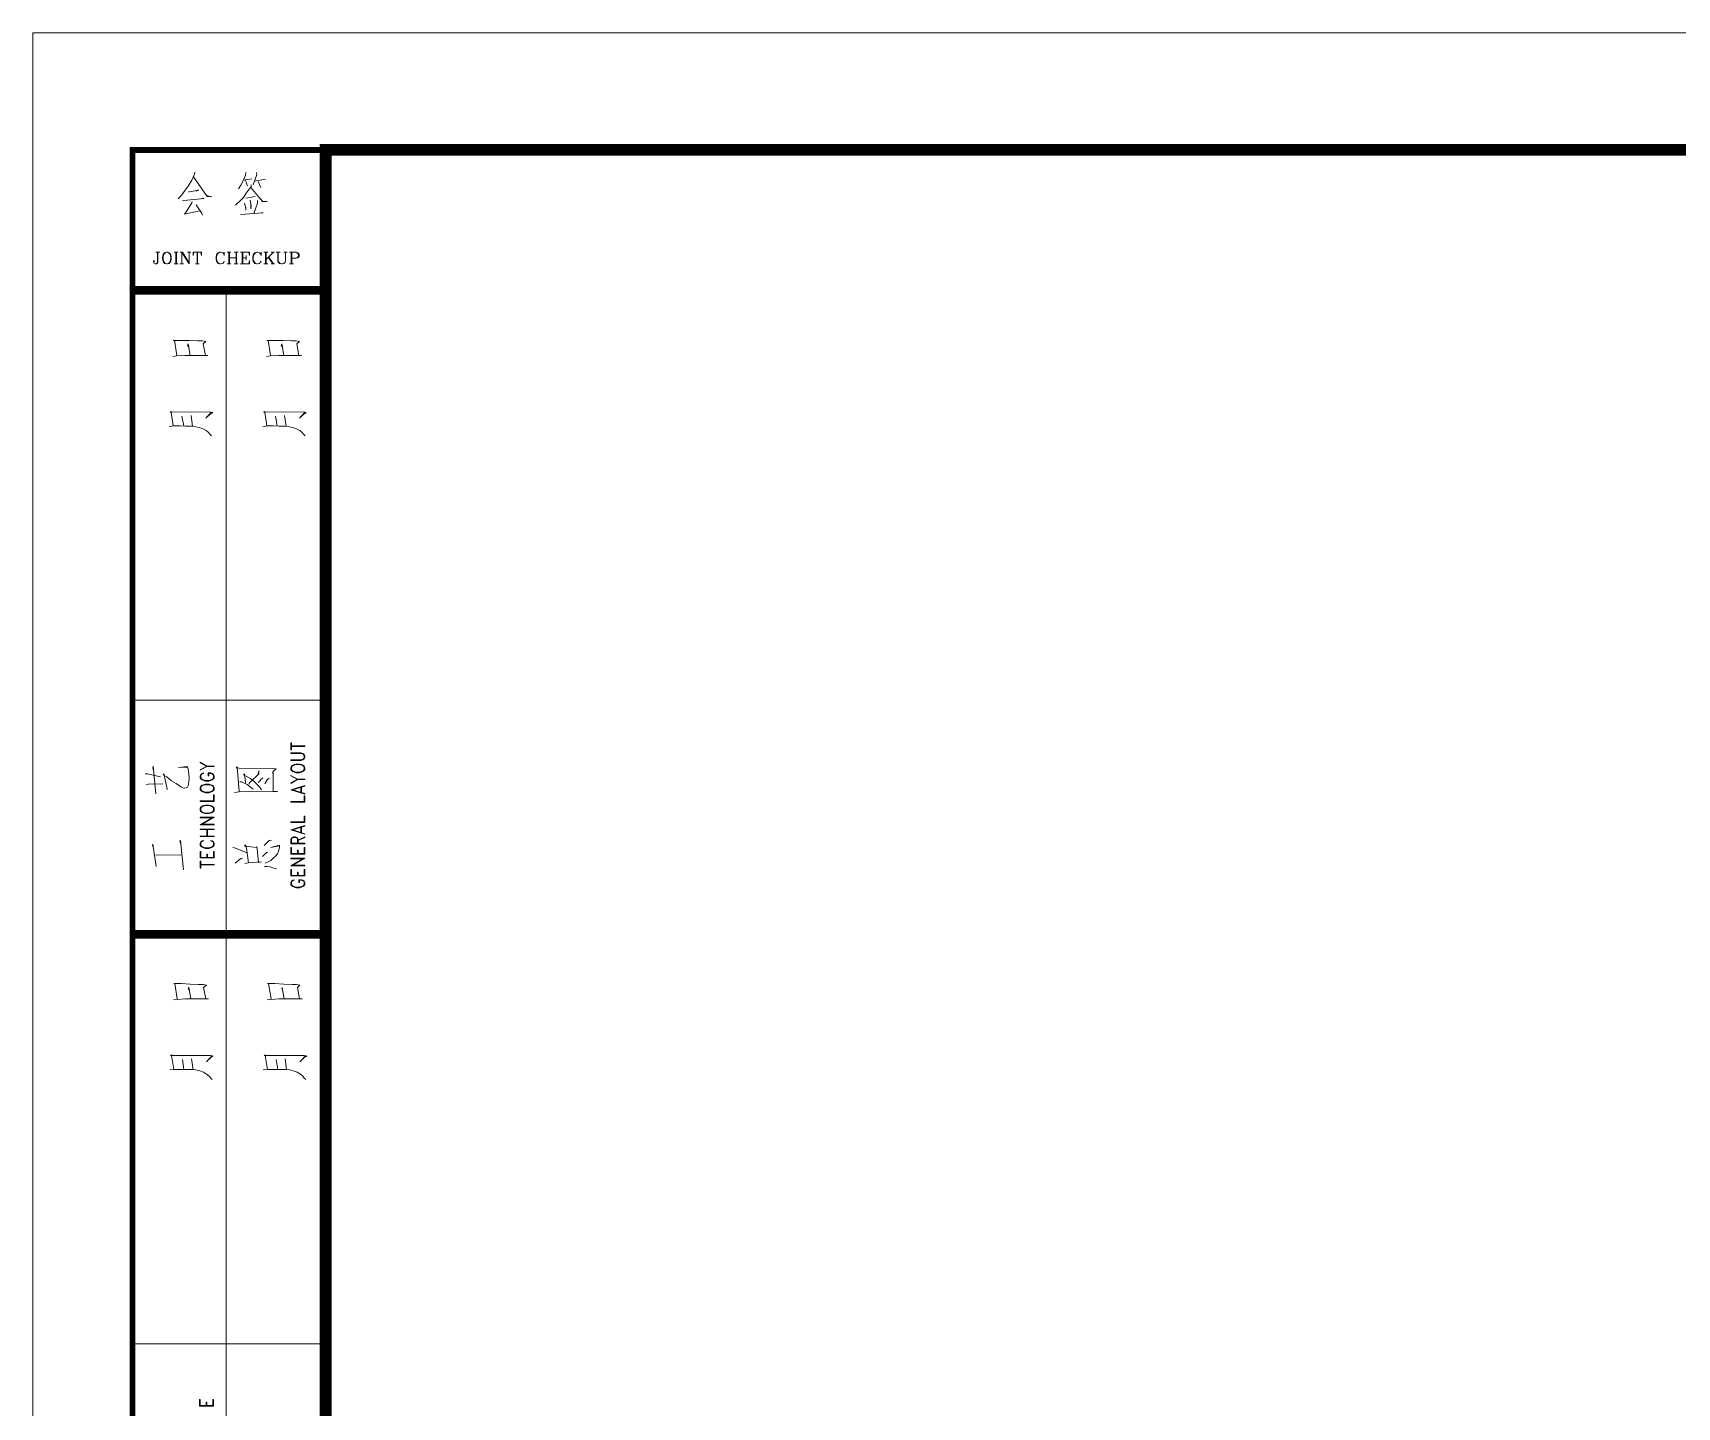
# Model space of a CAD drawing. Extents: x 1332633 to 1595679, y 264824 to 640777.
# Drawn here: x 1338833 to 1345853, y 463619 to 469489 of the extents above; entities that cross this region are included whole.
import ezdxf
from ezdxf.enums import TextEntityAlignment as Align

# ---------------------------------------------------------------- set-up
doc = ezdxf.new("R2010")
doc.units = 0
doc.header["$LTSCALE"] = 1000
doc.header["$MEASUREMENT"] = 0
doc.layers.get('0').update_dxf_attribs({"linetype": 'CONTINUOUS'})
doc.layers.add('_公共_图框', color=4, linetype='CONTINUOUS', lineweight=5)
doc.styles.add('图框文字', font='SIMKAI.TTF')

# ---------------------------------------------------------------- blocks, each defined once
blk = doc.blocks.new('vvxv')
at = {"layer": '_公共_图框'}
for p, q in [((-62321.9, 29071.5), (-62337, 29044.8)), ((-62310.7, 29096.8), (-62321.9, 29071.5)), ((-62314.4, 29085.6), (-62256.6, 29000.6)), ((-62309.3, 29104.5), (-62310.7, 29096.8)), ((-62102.9, 29068.3), (-62111.7, 29049.4)), ((-62092.8, 29092), (-62102.9, 29068.3)), ((-62101.6, 29071.5), (-62065.1, 29076.3)), ((-62091.5, 29102.9), (-62092.8, 29092)), ((-62092.8, 29069.9), (-62084, 29046.4)), ((-62043.8, 29095.2), (-62059, 29050.9)), ((-62052.6, 29066.7), (-62007.3, 29074.7)), ((-62045.1, 29102.9), (-62043.8, 29095.2)), ((-62038.7, 29065.3), (-62027.3, 29040)), ((-62364.7, 29008.6), (-62379.9, 28991.3)), ((-62349.6, 29027.5), (-62364.7, 29008.6)), ((-62356, 28983.3), (-62269.1, 28992.9)), ((-62337, 29044.8), (-62349.6, 29027.5)), ((-62335.7, 29021.1), (-62334.6, 29021.1)), ((-62334.6, 29021.1), (-62332, 29021.1)), ((-62332, 29021.1), (-62291.8, 29027.5)), ((-62296.8, 29027.5), (-62303.2, 29024.3)), ((-62291.8, 29027.5), (-62296.8, 29027.5)), ((-62274.2, 28994.5), (-62279.2, 28992.9)), ((-62269.1, 28992.9), (-62274.2, 28994.5)), ((-62256.6, 29003.8), (-62264.1, 29011.8)), ((-62236.4, 28999), (-62256.6, 29003.8)), ((-62256.6, 29000.6), (-62255.3, 29000.6)), ((-62255.3, 29000.6), (-62236.4, 28999)), ((-62111.7, 29049.4), (-62121.8, 29033.6)), ((-62100.5, 28997.4), (-62118.1, 28980.1)), ((-62090.4, 29011.8), (-62100.5, 28997.4)), ((-62051.3, 29000.6), (-62091.5, 28994.5)), ((-62089.1, 29014.7), (-62090.4, 29011.8)), ((-62068.8, 29043.2), (-62089.1, 29014.7)), ((-62070.2, 29040), (-62019.8, 28980.1)), ((-62067.8, 29050.9), (-62068.8, 29043.2)), ((-62019.8, 28981.7), (-62029.9, 28992.9)), ((-62361, 28984.9), (-62356, 28983.3)), ((-62354.6, 28925), (-62285.4, 28939.4)), ((-62350.9, 28926.6), (-62354.6, 28925)), ((-62339.7, 28943.9), (-62350.9, 28926.6)), ((-62320.8, 28974), (-62339.7, 28943.9)), ((-62319.5, 28980.1), (-62320.8, 28974)), ((-62285.4, 28939.4), (-62303.2, 28966)), ((-62285.4, 28939.4), (-62280.3, 28931.4)), ((-62280.3, 28931.4), (-62276.6, 28922)), ((-62126.9, 28972.4), (-62135.7, 28964.4)), ((-62118.1, 28980.1), (-62126.9, 28972.4)), ((-62113, 28923.6), (-62017.4, 28931.4)), ((-62096.5, 28972.4), (-62090.4, 28951.9)), ((-62090.4, 28942.5), (-62091.5, 28955.1)), ((-62090.4, 28951.9), (-62090.4, 28942.5)), ((-62072.8, 28984.9), (-62067.8, 28961.2)), ((-62070.2, 28948.7), (-62070.2, 28966)), ((-62067.8, 28961.2), (-62070.2, 28948.7)), ((-62041.1, 28972.4), (-62056.3, 28928.2)), ((-62041.1, 28983.3), (-62041.1, 28972.4)), ((-62023.6, 28931.4), (-62037.4, 28929.8)), ((-62017.4, 28931.4), (-62023.6, 28931.4)), ((-61999.6, 28980.1), (-62019.8, 28981.7)), ((-62019.8, 28980.1), (-61999.6, 28980.1)), ((-62484.8, 28725.1), (-62482.5, 28727.4)), ((-62484.8, 28720.1), (-62484.8, 28725.1)), ((-62482.5, 28715.5), (-62484.8, 28720.1)), ((-62482.5, 28727.4), (-62480.2, 28725.1)), ((-62480.2, 28725.1), (-62482.5, 28722.8)), ((-62477.9, 28713.2), (-62482.5, 28715.5)), ((-62472.8, 28713.2), (-62477.9, 28713.2)), ((-62475.1, 28763.3), (-62458.6, 28763.3)), ((-62470.5, 28715.5), (-62472.8, 28713.2)), ((-62468.2, 28715.5), (-62472.8, 28713.2)), ((-62468.2, 28722.8), (-62470.5, 28715.5)), ((-62468.2, 28763.3), (-62468.2, 28722.8)), ((-62465.9, 28722.8), (-62468.2, 28715.5)), ((-62465.9, 28763.3), (-62465.9, 28722.8)), ((-62444.3, 28751.3), (-62446.6, 28741.7)), ((-62446.6, 28741.7), (-62446.6, 28734.3)), ((-62446.6, 28734.3), (-62444.3, 28725.1)), ((-62442.1, 28755.9), (-62444.3, 28751.3)), ((-62442.1, 28751.3), (-62444.3, 28741.7)), ((-62444.3, 28741.7), (-62444.3, 28734.3)), ((-62444.3, 28734.3), (-62442.1, 28725.1)), ((-62444.3, 28725.1), (-62442.1, 28720.1)), ((-62437.5, 28760.5), (-62442.1, 28755.9)), ((-62439.8, 28755.9), (-62442.1, 28751.3)), ((-62442.1, 28725.1), (-62439.8, 28720.1)), ((-62442.1, 28720.1), (-62437.5, 28715.5)), ((-62434.7, 28760.5), (-62439.8, 28755.9)), ((-62439.8, 28720.1), (-62434.7, 28715.5)), ((-62430.1, 28763.3), (-62437.5, 28760.5)), ((-62437.5, 28715.5), (-62430.1, 28713.2)), ((-62430.1, 28763.3), (-62434.7, 28760.5)), ((-62434.7, 28715.5), (-62430.1, 28713.2)), ((-62425.5, 28763.3), (-62430.1, 28763.3)), ((-62430.1, 28713.2), (-62425.5, 28713.2)), ((-62420.5, 28760.5), (-62425.5, 28763.3)), ((-62418.2, 28760.5), (-62425.5, 28763.3)), ((-62425.5, 28713.2), (-62420.5, 28715.5)), ((-62425.5, 28713.2), (-62418.2, 28715.5)), ((-62415.9, 28755.9), (-62420.5, 28760.5)), ((-62420.5, 28715.5), (-62415.9, 28720.1)), ((-62413.6, 28755.9), (-62418.2, 28760.5)), ((-62418.2, 28715.5), (-62413.6, 28720.1)), ((-62413.6, 28751.3), (-62415.9, 28755.9)), ((-62415.9, 28720.1), (-62413.6, 28725.1)), ((-62411.3, 28751.3), (-62413.6, 28755.9)), ((-62411.3, 28741.7), (-62413.6, 28751.3)), ((-62413.6, 28725.1), (-62411.3, 28734.3)), ((-62413.6, 28720.1), (-62411.3, 28725.1)), ((-62409, 28741.7), (-62411.3, 28751.3)), ((-62411.3, 28734.3), (-62411.3, 28741.7)), ((-62411.3, 28725.1), (-62409, 28734.3)), ((-62409, 28734.3), (-62409, 28741.7)), ((-62397, 28763.3), (-62380, 28763.3)), ((-62397, 28713.2), (-62380, 28713.2)), ((-62389.7, 28763.3), (-62389.7, 28713.2)), ((-62387.4, 28763.3), (-62387.4, 28713.2)), ((-62370.8, 28763.3), (-62361.2, 28763.3)), ((-62370.8, 28713.2), (-62356.6, 28713.2)), ((-62363.5, 28763.3), (-62363.5, 28713.2)), ((-62361.2, 28763.3), (-62332.7, 28717.8)), ((-62361.2, 28758.2), (-62332.7, 28713.2)), ((-62339.6, 28763.3), (-62325.3, 28763.3)), ((-62332.7, 28713.2), (-62332.7, 28763.3)), ((-62316.1, 28763.3), (-62280.3, 28763.3)), ((-62316.1, 28749), (-62316.1, 28763.3)), ((-62313.4, 28763.3), (-62316.1, 28749)), ((-62306.5, 28713.2), (-62289.9, 28713.2)), ((-62299.1, 28763.3), (-62299.1, 28713.2)), ((-62296.8, 28763.3), (-62296.8, 28713.2)), ((-62280.3, 28749), (-62282.6, 28763.3)), ((-62280.3, 28763.3), (-62280.3, 28749)), ((-62215.9, 28751.3), (-62218.2, 28744)), ((-62218.2, 28744), (-62218.2, 28732)), ((-62218.2, 28732), (-62215.9, 28725.1)), ((-62213.6, 28755.9), (-62215.9, 28751.3)), ((-62213.6, 28751.3), (-62215.9, 28744)), ((-62215.9, 28744), (-62215.9, 28732)), ((-62215.9, 28732), (-62213.6, 28725.1)), ((-62215.9, 28725.1), (-62213.6, 28720.1)), ((-62209, 28760.5), (-62213.6, 28755.9)), ((-62211.3, 28755.9), (-62213.6, 28751.3)), ((-62213.6, 28725.1), (-62211.3, 28720.1)), ((-62213.6, 28720.1), (-62209, 28715.5)), ((-62206.3, 28760.5), (-62211.3, 28755.9)), ((-62211.3, 28720.1), (-62206.3, 28715.5)), ((-62201.7, 28763.3), (-62209, 28760.5)), ((-62209, 28715.5), (-62201.7, 28713.2)), ((-62201.7, 28763.3), (-62206.3, 28760.5)), ((-62206.3, 28715.5), (-62201.7, 28713.2)), ((-62197.1, 28763.3), (-62201.7, 28763.3)), ((-62201.7, 28713.2), (-62197.1, 28713.2)), ((-62189.7, 28760.5), (-62197.1, 28763.3)), ((-62197.1, 28713.2), (-62189.7, 28715.5)), ((-62185.2, 28755.9), (-62189.7, 28760.5)), ((-62189.7, 28715.5), (-62185.2, 28720.1)), ((-62182.9, 28763.3), (-62185.2, 28755.9)), ((-62185.2, 28755.9), (-62182.9, 28749)), ((-62185.2, 28720.1), (-62182.9, 28725.1)), ((-62182.9, 28749), (-62182.9, 28763.3)), ((-62170.9, 28763.3), (-62154.4, 28763.3)), ((-62170.9, 28713.2), (-62154.4, 28713.2)), ((-62163.6, 28763.3), (-62163.6, 28713.2)), ((-62161.3, 28763.3), (-62161.3, 28713.2)), ((-62161.3, 28739.4), (-62132.8, 28739.4)), ((-62140.1, 28763.3), (-62123.1, 28763.3)), ((-62140.1, 28713.2), (-62123.1, 28713.2)), ((-62132.8, 28763.3), (-62132.8, 28713.2)), ((-62130.5, 28763.3), (-62130.5, 28713.2)), ((-62113.9, 28763.3), (-62075.8, 28763.3)), ((-62113.9, 28713.2), (-62075.8, 28713.2)), ((-62106.6, 28763.3), (-62106.6, 28713.2)), ((-62104.3, 28763.3), (-62104.3, 28713.2)), ((-62104.3, 28739.4), (-62090, 28739.4)), ((-62090, 28749), (-62090, 28729.7)), ((-62075.8, 28749), (-62078.1, 28763.3)), ((-62075.8, 28727.4), (-62078.1, 28713.2)), ((-62075.8, 28763.3), (-62075.8, 28749)), ((-62075.8, 28713.2), (-62075.8, 28727.4)), ((-62059.2, 28751.3), (-62061.5, 28744)), ((-62061.5, 28744), (-62061.5, 28732)), ((-62061.5, 28732), (-62059.2, 28725.1)), ((-62056.5, 28755.9), (-62059.2, 28751.3)), ((-62056.5, 28751.3), (-62059.2, 28744)), ((-62059.2, 28744), (-62059.2, 28732)), ((-62059.2, 28732), (-62056.5, 28725.1)), ((-62059.2, 28725.1), (-62056.5, 28720.1)), ((-62051.9, 28760.5), (-62056.5, 28755.9)), ((-62054.2, 28755.9), (-62056.5, 28751.3)), ((-62056.5, 28725.1), (-62054.2, 28720.1)), ((-62056.5, 28720.1), (-62051.9, 28715.5)), ((-62049.6, 28760.5), (-62054.2, 28755.9)), ((-62054.2, 28720.1), (-62049.6, 28715.5)), ((-62044.5, 28763.3), (-62051.9, 28760.5)), ((-62051.9, 28715.5), (-62044.5, 28713.2)), ((-62044.5, 28763.3), (-62049.6, 28760.5)), ((-62049.6, 28715.5), (-62044.5, 28713.2)), ((-62039.9, 28763.3), (-62044.5, 28763.3)), ((-62044.5, 28713.2), (-62039.9, 28713.2)), ((-62033, 28760.5), (-62039.9, 28763.3)), ((-62039.9, 28713.2), (-62033, 28715.5)), ((-62028, 28755.9), (-62033, 28760.5)), ((-62033, 28715.5), (-62028, 28720.1)), ((-62025.7, 28763.3), (-62028, 28755.9)), ((-62028, 28755.9), (-62025.7, 28749)), ((-62028, 28720.1), (-62025.7, 28725.1)), ((-62025.7, 28749), (-62025.7, 28763.3)), ((-62013.7, 28763.3), (-61997.2, 28763.3)), ((-62013.7, 28713.2), (-61997.2, 28713.2)), ((-62006.8, 28763.3), (-62006.8, 28713.2)), ((-61973.3, 28763.3), (-62004.1, 28732)), ((-62004.1, 28763.3), (-62004.1, 28713.2)), ((-61994.9, 28741.7), (-61975.6, 28713.2)), ((-61992.6, 28741.7), (-61973.3, 28713.2)), ((-61982.9, 28763.3), (-61968.7, 28763.3)), ((-61982.9, 28713.2), (-61968.7, 28713.2)), ((-61961.3, 28763.3), (-61944.8, 28763.3)), ((-61954.4, 28763.3), (-61954.4, 28727.4)), ((-61954.4, 28727.4), (-61952.2, 28720.1)), ((-61952.2, 28763.3), (-61952.2, 28727.4)), ((-61952.2, 28727.4), (-61949.4, 28720.1)), ((-61952.2, 28720.1), (-61947.1, 28715.5)), ((-61949.4, 28720.1), (-61944.8, 28715.5)), ((-61947.1, 28715.5), (-61940.2, 28713.2)), ((-61944.8, 28715.5), (-61940.2, 28713.2)), ((-61940.2, 28713.2), (-61935.1, 28713.2)), ((-61935.1, 28713.2), (-61928.3, 28715.5)), ((-61928.3, 28763.3), (-61914, 28763.3)), ((-61928.3, 28715.5), (-61923.2, 28720.1)), ((-61923.2, 28720.1), (-61920.9, 28727.4)), ((-61920.9, 28727.4), (-61920.9, 28763.3)), ((-61904.4, 28763.3), (-61875.9, 28763.3)), ((-61904.4, 28713.2), (-61887.8, 28713.2)), ((-61897.5, 28763.3), (-61897.5, 28713.2)), ((-61894.7, 28763.3), (-61894.7, 28713.2)), ((-61875.9, 28737.1), (-61894.7, 28737.1)), ((-61875.9, 28763.3), (-61871.3, 28760.5)), ((-61875.9, 28763.3), (-61868.5, 28760.5)), ((-61871.3, 28739.4), (-61875.9, 28737.1)), ((-61868.5, 28739.4), (-61875.9, 28737.1)), ((-61871.3, 28760.5), (-61868.5, 28758.2)), ((-61868.5, 28741.7), (-61871.3, 28739.4)), ((-61868.5, 28760.5), (-61866.2, 28758.2)), ((-61868.5, 28758.2), (-61866.2, 28753.6)), ((-61866.2, 28746.3), (-61868.5, 28741.7)), ((-61866.2, 28741.7), (-61868.5, 28739.4)), ((-61866.2, 28758.2), (-61863.9, 28753.6)), ((-61866.2, 28753.6), (-61866.2, 28746.3)), ((-61863.9, 28746.3), (-61866.2, 28741.7)), ((-61863.9, 28753.6), (-61863.9, 28746.3)), ((-62175, 28600), (-62175, 17600)), ((-62400.8, 28386.7), (-62395.9, 28387.8)), ((-62368.9, 28386.7), (-62400.8, 28386.7)), ((-62395.9, 28387.8), (-62384.9, 28321.3)), ((-62331.6, 28385.6), (-62368.9, 28386.7)), ((-62337.6, 28371.9), (-62339.3, 28366.4)), ((-62339.3, 28366.4), (-62332.7, 28355.4)), ((-62328.3, 28322.4), (-62337.6, 28371.9)), ((-62295.3, 28384.5), (-62331.6, 28385.6)), ((-62276.1, 28384.5), (-62295.3, 28384.5)), ((-62261.8, 28381.7), (-62276.1, 28384.5)), ((-62273.4, 28371.9), (-62261.8, 28381.7)), ((-62263.5, 28322.4), (-62273.4, 28371.9)), ((-62000.9, 28386.7), (-61995.9, 28387.8)), ((-61969.6, 28386.7), (-62000.9, 28386.7)), ((-61995.9, 28387.8), (-61984.9, 28321.3)), ((-61931.7, 28385.6), (-61969.6, 28386.7)), ((-61937.7, 28371.9), (-61939.4, 28366.4)), ((-61939.4, 28366.4), (-61933.3, 28355.4)), ((-61928.4, 28322.4), (-61937.7, 28371.9)), ((-61895.4, 28384.5), (-61931.7, 28385.6)), ((-61876.7, 28384.5), (-61895.4, 28384.5)), ((-61862.4, 28381.7), (-61876.7, 28384.5)), ((-61873.4, 28371.9), (-61862.4, 28381.7)), ((-61864.1, 28322.4), (-61873.4, 28371.9)), ((-62401.9, 28317.5), (-62386.5, 28320.2)), ((-62386.5, 28320.2), (-62351.9, 28321.3)), ((-62351.9, 28321.3), (-62315.7, 28322.4)), ((-62315.7, 28322.4), (-62310.7, 28322.4)), ((-62310.7, 28322.4), (-62285.4, 28322.4)), ((-62285.4, 28322.4), (-62252.5, 28322.4)), ((-62252.5, 28322.4), (-62263.5, 28322.4)), ((-62002.5, 28317.5), (-61986.6, 28320.2)), ((-61986.6, 28320.2), (-61952, 28321.3)), ((-61952, 28321.3), (-61915.7, 28322.4)), ((-61915.7, 28322.4), (-61911.3, 28322.4)), ((-61911.3, 28322.4), (-61886.1, 28322.4)), ((-61886.1, 28322.4), (-61853.1, 28322.4)), ((-61853.1, 28322.4), (-61864.1, 28322.4)), ((-62414.5, 28079.6), (-62410.2, 28083.4)), ((-62410.2, 28079.6), (-62414.5, 28079.6)), ((-62410.2, 28083.4), (-62408.5, 28079.6)), ((-62400.8, 28021.4), (-62410.2, 28079.6)), ((-62408.5, 28079.6), (-62244.8, 28080.7)), ((-62261.8, 28054.3), (-62237.1, 28079.6)), ((-62244.8, 28080.7), (-62232.2, 28077.9)), ((-62015.2, 28079.6), (-62010.2, 28083.4)), ((-62010.2, 28079.6), (-62015.2, 28079.6)), ((-62010.2, 28083.4), (-62008.6, 28079.6)), ((-62000.9, 28021.4), (-62010.2, 28079.6)), ((-62008.6, 28079.6), (-61844.9, 28080.7)), ((-61862.4, 28054.3), (-61837.2, 28079.6)), ((-61844.9, 28080.7), (-61832.8, 28077.9)), ((-62417.8, 28017.5), (-62400.8, 28021.4)), ((-62400.8, 28021.4), (-62417.8, 28017.5)), ((-62372.2, 28021.4), (-62400.8, 28021.4)), ((-62348.6, 28020.3), (-62372.2, 28021.4)), ((-62356.3, 28021.4), (-62364.6, 28063.1)), ((-62345.3, 28020.3), (-62348.6, 28020.3)), ((-62323.4, 28020.3), (-62345.3, 28020.3)), ((-62325, 28065.9), (-62319, 28019.2)), ((-62306.3, 28017.5), (-62323.4, 28020.3)), ((-62290.4, 28014.2), (-62306.3, 28017.5)), ((-62274.5, 28008.7), (-62290.4, 28014.2)), ((-62260.7, 28001.6), (-62274.5, 28008.7)), ((-62252.5, 28064.2), (-62261.8, 28054.3)), ((-62250.8, 28064.2), (-62252.5, 28064.2)), ((-62243.1, 28071.9), (-62250.8, 28064.2)), ((-62232.2, 28077.9), (-62243.1, 28071.9)), ((-62018.5, 28017.5), (-62000.9, 28021.4)), ((-62000.9, 28021.4), (-62018.5, 28017.5)), ((-61972.3, 28021.4), (-62000.9, 28021.4)), ((-61948.7, 28020.3), (-61972.3, 28021.4)), ((-61956.9, 28021.4), (-61964.6, 28063.1)), ((-61945.9, 28020.3), (-61948.7, 28020.3)), ((-61924, 28020.3), (-61945.9, 28020.3)), ((-61925.6, 28065.9), (-61919, 28019.2)), ((-61906.4, 28017.5), (-61924, 28020.3)), ((-61890.5, 28014.2), (-61906.4, 28017.5)), ((-61875.1, 28008.7), (-61890.5, 28014.2)), ((-61860.8, 28001.6), (-61875.1, 28008.7)), ((-61853.1, 28064.2), (-61862.4, 28054.3)), ((-61851.5, 28064.2), (-61853.1, 28064.2)), ((-61843.8, 28071.9), (-61851.5, 28064.2)), ((-61832.8, 28077.9), (-61843.8, 28071.9)), ((-62249.7, 27992.8), (-62260.7, 28001.6)), ((-62243.1, 27985.1), (-62249.7, 27992.8)), ((-62237.1, 27978.5), (-62243.1, 27985.1)), ((-61849.8, 27992.8), (-61860.8, 28001.6)), ((-61843.8, 27985.1), (-61849.8, 27992.8)), ((-61837.2, 27978.5), (-61843.8, 27985.1)), ((-61750, 26850), (-62575, 26850)), ((-61898.4, 26668), (-61895.9, 26668)), ((-61898.4, 26638.3), (-61898.4, 26668)), ((-61898.4, 26638.3), (-61895.9, 26638.3)), ((-61898.4, 26622.2), (-61898.4, 26624.7)), ((-61855.6, 26624.7), (-61898.4, 26624.7)), ((-61855.6, 26622.2), (-61898.4, 26622.2)), ((-61895.9, 26638.3), (-61895.9, 26668)), ((-61895.9, 26654.4), (-61838.7, 26654.4)), ((-61895.9, 26651.9), (-61838.7, 26651.9)), ((-61847.1, 26622.2), (-61855.6, 26624.7)), ((-61847.1, 26620.1), (-61855.6, 26622.2)), ((-61841.6, 26617.5), (-61847.1, 26622.2)), ((-61844.2, 26617.5), (-61847.1, 26620.1)), ((-61841.6, 26610.8), (-61844.2, 26617.5)), ((-61844.2, 26599.3), (-61841.6, 26606.1)), ((-61838.7, 26610.8), (-61841.6, 26617.5)), ((-61841.6, 26606.1), (-61841.6, 26610.8)), ((-61841.6, 26599.3), (-61838.7, 26606.1)), ((-61838.7, 26654.4), (-61838.7, 26651.9)), ((-61838.7, 26606.1), (-61838.7, 26610.8)), ((-62521.1, 26534.5), (-62510.1, 26534.5)), ((-62510.1, 26534.5), (-62455, 26521.8)), ((-62486.4, 26568.4), (-62488, 26559.9)), ((-62488, 26559.9), (-62484.7, 26551)), ((-62475.3, 26450.2), (-62486.4, 26568.4)), ((-62440.6, 26534.5), (-62444, 26530.7)), ((-62426.6, 26471.4), (-62440.6, 26534.5)), ((-62343.2, 26567.1), (-62377.9, 26562.5)), ((-62377.9, 26562.5), (-62341.5, 26563.3)), ((-62339.8, 26564.6), (-62343.2, 26567.1)), ((-62336.8, 26556.1), (-62339.8, 26564.6)), ((-62335.1, 26544.7), (-62336.8, 26556.1)), ((-62333.9, 26533.2), (-62335.1, 26544.7)), ((-62286, 26584.5), (-62257.2, 26568.4)), ((-62286, 26584.5), (-62286, 26582.4)), ((-62286, 26582.4), (-62257.2, 26566.3)), ((-62286, 26552.7), (-62257.2, 26568.4)), ((-62286, 26550.2), (-62257.2, 26566.3)), ((-62286, 26550.2), (-62286, 26552.7)), ((-62277.1, 26536.6), (-62283, 26532)), ((-62277.1, 26534.5), (-62280.1, 26532)), ((-62271.6, 26538.8), (-62277.1, 26536.6)), ((-62271.6, 26536.6), (-62277.1, 26534.5)), ((-62271.6, 26538.8), (-62271.6, 26536.6)), ((-62257.2, 26568.4), (-62225.8, 26568.4)), ((-62257.2, 26566.3), (-62225.8, 26566.3)), ((-62251.7, 26538.8), (-62251.7, 26527.3)), ((-62240.2, 26538.8), (-62251.7, 26538.8)), ((-62248.7, 26536.6), (-62248.7, 26527.3)), ((-62240.2, 26536.6), (-62248.7, 26536.6)), ((-62234.3, 26536.6), (-62240.2, 26538.8)), ((-62234.3, 26534.5), (-62240.2, 26536.6)), ((-62228.8, 26532), (-62234.3, 26536.6)), ((-62231.3, 26532), (-62234.3, 26534.5)), ((-62225.8, 26566.3), (-62225.8, 26568.4)), ((-62128, 26564.6), (-62132.6, 26561.2)), ((-62132.6, 26561.2), (-62118.7, 26558.7)), ((-62118.7, 26459.1), (-62128, 26564.6)), ((-62118.7, 26558.7), (-61977.2, 26557.4)), ((-62096.6, 26534.5), (-62101.3, 26530.7)), ((-62092, 26499.4), (-62096.6, 26534.5)), ((-62076.3, 26495.5), (-62035.2, 26534.5)), ((-62038.6, 26534.5), (-62041.6, 26528.2)), ((-62035.2, 26548.5), (-62038.6, 26534.5)), ((-62035.2, 26534.5), (-62035.2, 26548.5)), ((-61977.2, 26557.4), (-61961.5, 26556.1)), ((-61973.8, 26548.5), (-61975.5, 26542.1)), ((-61975.5, 26542.1), (-61973.8, 26529.4)), ((-61961.5, 26556.1), (-61973.8, 26547.2)), ((-61973.8, 26459.1), (-61973.8, 26548.5)), ((-61898.4, 26595.1), (-61855.6, 26595.1)), ((-61898.4, 26592.6), (-61898.4, 26595.1)), ((-61898.4, 26592.6), (-61855.6, 26592.6)), ((-61895.9, 26567.6), (-61898.4, 26562.9)), ((-61898.4, 26562.9), (-61898.4, 26553.6)), ((-61898.4, 26553.6), (-61898.4, 26553.6)), ((-61898.4, 26553.6), (-61895.9, 26549.3)), ((-61889.9, 26572.2), (-61895.9, 26567.6)), ((-61892.9, 26567.6), (-61895.9, 26560.8)), ((-61895.9, 26560.8), (-61895.9, 26556.1)), ((-61895.9, 26556.1), (-61895.9, 26556.1)), ((-61895.9, 26556.1), (-61892.9, 26549.3)), ((-61895.9, 26549.3), (-61889.9, 26544.7)), ((-61884.4, 26572.2), (-61892.9, 26567.6)), ((-61892.9, 26549.3), (-61884.4, 26544.7)), ((-61884.4, 26574.3), (-61889.9, 26572.2)), ((-61889.9, 26544.7), (-61884.4, 26542.1)), ((-61875.9, 26576.5), (-61884.4, 26574.3)), ((-61875.9, 26574.3), (-61884.4, 26572.2)), ((-61884.4, 26544.7), (-61875.9, 26542.1)), ((-61884.4, 26542.1), (-61875.9, 26540)), ((-61861.5, 26576.5), (-61875.9, 26576.5)), ((-61861.5, 26574.3), (-61875.9, 26574.3)), ((-61875.9, 26542.1), (-61861.5, 26542.1)), ((-61875.9, 26540), (-61861.5, 26540)), ((-61853.1, 26574.3), (-61861.5, 26576.5)), ((-61853.1, 26572.2), (-61861.5, 26574.3)), ((-61861.5, 26542.1), (-61853.1, 26544.7)), ((-61861.5, 26540), (-61853.1, 26542.1)), ((-61855.6, 26595.1), (-61847.1, 26597.2)), ((-61855.6, 26592.6), (-61847.1, 26595.1)), ((-61847.1, 26572.2), (-61853.1, 26574.3)), ((-61844.2, 26567.6), (-61853.1, 26572.2)), ((-61853.1, 26544.7), (-61844.2, 26549.3)), ((-61853.1, 26542.1), (-61847.1, 26544.7)), ((-61847.1, 26597.2), (-61844.2, 26599.3)), ((-61847.1, 26595.1), (-61841.6, 26599.3)), ((-61841.6, 26567.6), (-61847.1, 26572.2)), ((-61847.1, 26544.7), (-61841.6, 26549.3)), ((-61841.6, 26560.8), (-61844.2, 26567.6)), ((-61844.2, 26549.3), (-61841.6, 26556.1)), ((-61838.7, 26562.9), (-61841.6, 26567.6)), ((-61841.6, 26556.1), (-61841.6, 26560.8)), ((-61841.6, 26549.3), (-61838.7, 26553.6)), ((-61838.7, 26553.6), (-61838.7, 26562.9)), ((-62516.4, 26487.9), (-62506.7, 26490.5)), ((-62506.7, 26490.5), (-62445.3, 26493)), ((-62444, 26530.7), (-62428.3, 26521.8)), ((-62428.3, 26521.8), (-62407.6, 26505.7)), ((-62428.3, 26466.7), (-62426.6, 26469.3)), ((-62426.6, 26469.3), (-62426.6, 26471.4)), ((-62407.6, 26505.7), (-62388.9, 26494.3)), ((-62388.9, 26494.3), (-62368.2, 26480.3)), ((-62368.2, 26480.3), (-62360.5, 26475.2)), ((-62360.5, 26475.2), (-62352.5, 26473.9)), ((-62352.5, 26473.9), (-62346.1, 26475.2)), ((-62346.1, 26475.2), (-62339.8, 26477.8)), ((-62339.8, 26477.8), (-62336.8, 26484.1)), ((-62336.8, 26484.1), (-62335.1, 26491.7)), ((-62335.1, 26491.7), (-62333.9, 26501.9)), ((-62332.2, 26516.7), (-62333.9, 26533.2)), ((-62333.9, 26501.9), (-62332.2, 26516.7)), ((-62283, 26532), (-62286, 26527.3)), ((-62286, 26527.3), (-62286, 26518.4)), ((-62286, 26518.4), (-62283, 26513.8)), ((-62283, 26482), (-62286, 26477.3)), ((-62286, 26477.3), (-62286, 26468)), ((-62286, 26468), (-62286, 26468)), ((-62286, 26468), (-62283, 26463.4)), ((-62280.1, 26532), (-62283, 26527.3)), ((-62283, 26527.3), (-62283, 26518.4)), ((-62283, 26518.4), (-62280.1, 26513.8)), ((-62283, 26513.8), (-62277.1, 26509.1)), ((-62277.1, 26486.2), (-62283, 26482)), ((-62280.1, 26482), (-62283, 26474.8)), ((-62283, 26474.8), (-62283, 26470.6)), ((-62283, 26470.6), (-62283, 26470.6)), ((-62283, 26470.6), (-62280.1, 26463.4)), ((-62280.1, 26513.8), (-62277.1, 26511.6)), ((-62271.6, 26486.2), (-62280.1, 26482)), ((-62277.1, 26511.6), (-62271.6, 26509.1)), ((-62277.1, 26509.1), (-62271.6, 26507)), ((-62271.6, 26488.8), (-62277.1, 26486.2)), ((-62271.6, 26509.1), (-62263.1, 26507)), ((-62271.6, 26507), (-62263.1, 26504.4)), ((-62263.1, 26490.9), (-62271.6, 26488.8)), ((-62263.1, 26488.8), (-62271.6, 26486.2)), ((-62263.1, 26507), (-62248.7, 26507)), ((-62263.1, 26504.4), (-62248.7, 26504.4)), ((-62248.7, 26490.9), (-62263.1, 26490.9)), ((-62248.7, 26488.8), (-62263.1, 26488.8)), ((-62248.7, 26527.3), (-62251.7, 26527.3)), ((-62248.7, 26507), (-62240.2, 26509.1)), ((-62248.7, 26504.4), (-62240.2, 26507)), ((-62240.2, 26488.8), (-62248.7, 26490.9)), ((-62240.2, 26486.2), (-62248.7, 26488.8)), ((-62240.2, 26509.1), (-62234.3, 26511.6)), ((-62240.2, 26507), (-62234.3, 26509.1)), ((-62234.3, 26486.2), (-62240.2, 26488.8)), ((-62231.3, 26482), (-62240.2, 26486.2)), ((-62234.3, 26511.6), (-62231.3, 26513.8)), ((-62234.3, 26509.1), (-62228.8, 26513.8)), ((-62228.8, 26482), (-62234.3, 26486.2)), ((-62228.8, 26527.3), (-62231.3, 26532)), ((-62231.3, 26513.8), (-62228.8, 26518.4)), ((-62228.8, 26474.8), (-62231.3, 26482)), ((-62231.3, 26463.4), (-62228.8, 26470.6)), ((-62225.8, 26527.3), (-62228.8, 26532)), ((-62228.8, 26518.4), (-62228.8, 26527.3)), ((-62228.8, 26513.8), (-62225.8, 26518.4)), ((-62225.8, 26477.3), (-62228.8, 26482)), ((-62228.8, 26470.6), (-62228.8, 26474.8)), ((-62228.8, 26463.4), (-62225.8, 26468)), ((-62225.8, 26518.4), (-62225.8, 26527.3)), ((-62225.8, 26468), (-62225.8, 26477.3)), ((-62117, 26500.6), (-62109.3, 26500.6)), ((-62109.3, 26500.6), (-62085.6, 26489.2)), ((-62101.3, 26530.7), (-62071.6, 26514.6)), ((-62093.7, 26494.3), (-62092, 26499.4)), ((-62085.6, 26489.2), (-62066.6, 26475.2)), ((-62076.3, 26491.7), (-62076.3, 26495.5)), ((-62071.6, 26514.6), (-62055.5, 26501.9)), ((-62066.6, 26475.2), (-62058.9, 26469.3)), ((-62055.5, 26501.9), (-62043.3, 26490.5)), ((-62043.3, 26490.5), (-62032.3, 26479)), ((-62036.9, 26498.1), (-62025.9, 26512.1)), ((-62032.3, 26479), (-62024.2, 26466.7)), ((-62025.9, 26512.1), (-62017.8, 26518)), ((-62010.2, 26493), (-61999.2, 26509.5)), ((-61999.2, 26509.5), (-61991.2, 26516.7)), ((-61898.4, 26528.6), (-61870, 26512.5)), ((-61898.4, 26528.6), (-61898.4, 26526.5)), ((-61898.4, 26526.5), (-61870, 26510.4)), ((-61898.4, 26496.8), (-61870, 26512.5)), ((-61898.4, 26494.3), (-61870, 26510.4)), ((-61898.4, 26494.3), (-61898.4, 26496.8)), ((-61838.7, 26485.4), (-61898.4, 26466.7)), ((-61898.4, 26466.7), (-61838.7, 26448.5)), ((-61889.9, 26466.7), (-61838.7, 26482.8)), ((-61889.9, 26466.7), (-61838.7, 26451.1)), ((-61870, 26512.5), (-61838.7, 26512.5)), ((-61870, 26510.4), (-61838.7, 26510.4)), ((-61855.6, 26455.3), (-61855.6, 26478.2)), ((-61853.1, 26453.2), (-61853.1, 26480.7)), ((-61838.7, 26510.4), (-61838.7, 26512.5)), ((-61838.7, 26482.8), (-61838.7, 26485.4)), ((-62286, 26420.1), (-62228.8, 26420.1)), ((-62286, 26417.6), (-62286, 26420.1)), ((-62225.8, 26417.6), (-62286, 26417.6)), ((-62283, 26463.4), (-62277.1, 26459.1)), ((-62277.1, 26397.3), (-62283, 26392.6)), ((-62280.1, 26463.4), (-62271.6, 26459.1)), ((-62271.6, 26397.3), (-62280.1, 26392.6)), ((-62277.1, 26459.1), (-62271.6, 26456.6)), ((-62271.6, 26399.4), (-62277.1, 26397.3)), ((-62271.6, 26459.1), (-62263.1, 26456.6)), ((-62271.6, 26456.6), (-62263.1, 26454.5)), ((-62263.1, 26401.9), (-62271.6, 26399.4)), ((-62263.1, 26399.4), (-62271.6, 26397.3)), ((-62263.1, 26456.6), (-62248.7, 26456.6)), ((-62263.1, 26454.5), (-62248.7, 26454.5)), ((-62248.7, 26401.9), (-62263.1, 26401.9)), ((-62248.7, 26399.4), (-62263.1, 26399.4)), ((-62248.7, 26456.6), (-62240.2, 26459.1)), ((-62248.7, 26454.5), (-62240.2, 26456.6)), ((-62240.2, 26399.4), (-62248.7, 26401.9)), ((-62240.2, 26397.3), (-62248.7, 26399.4)), ((-62240.2, 26459.1), (-62231.3, 26463.4)), ((-62240.2, 26456.6), (-62234.3, 26459.1)), ((-62234.3, 26397.3), (-62240.2, 26399.4)), ((-62231.3, 26392.6), (-62240.2, 26397.3)), ((-62234.3, 26459.1), (-62228.8, 26463.4)), ((-62228.8, 26392.6), (-62234.3, 26397.3)), ((-62228.8, 26445.1), (-62225.8, 26445.1)), ((-62228.8, 26420.1), (-62228.8, 26445.1)), ((-62225.8, 26445.1), (-62225.8, 26417.6)), ((-62225.8, 26417.6), (-62225.8, 26417.6)), ((-62139, 26455.3), (-62118.7, 26457.8)), ((-62118.7, 26457.8), (-61956.4, 26460.4)), ((-61956.4, 26460.4), (-61973.8, 26459.1)), ((-61898.4, 26416.8), (-61841.6, 26416.8)), ((-61898.4, 26414.2), (-61898.4, 26416.8)), ((-61838.7, 26414.2), (-61898.4, 26414.2)), ((-61841.6, 26441.8), (-61838.7, 26441.8)), ((-61841.6, 26416.8), (-61841.6, 26441.8)), ((-61838.7, 26451.1), (-61838.7, 26448.5)), ((-61838.7, 26441.8), (-61838.7, 26414.2)), ((-61838.7, 26414.2), (-61838.7, 26414.2)), ((-62283, 26392.6), (-62286, 26388)), ((-62286, 26388), (-62286, 26379.1)), ((-62286, 26379.1), (-62286, 26379.1)), ((-62286, 26379.1), (-62283, 26374.4)), ((-62286, 26349.4), (-62225.8, 26349.4)), ((-62286, 26346.9), (-62286, 26349.4)), ((-62234.3, 26346.9), (-62286, 26346.9)), ((-62286, 26317.2), (-62234.3, 26346.9)), ((-62280.1, 26392.6), (-62283, 26385.8)), ((-62283, 26385.8), (-62283, 26381.2)), ((-62283, 26381.2), (-62283, 26381.2)), ((-62283, 26381.2), (-62280.1, 26374.4)), ((-62283, 26374.4), (-62277.1, 26369.7)), ((-62280.1, 26374.4), (-62271.6, 26369.7)), ((-62277.1, 26369.7), (-62271.6, 26367.6)), ((-62277.1, 26319.8), (-62225.8, 26349.4)), ((-62271.6, 26369.7), (-62263.1, 26367.6)), ((-62271.6, 26367.6), (-62263.1, 26365.1)), ((-62263.1, 26367.6), (-62248.7, 26367.6)), ((-62263.1, 26365.1), (-62248.7, 26365.1)), ((-62248.7, 26367.6), (-62240.2, 26369.7)), ((-62248.7, 26365.1), (-62240.2, 26367.6)), ((-62240.2, 26369.7), (-62231.3, 26374.4)), ((-62240.2, 26367.6), (-62234.3, 26369.7)), ((-62234.3, 26369.7), (-62228.8, 26374.4)), ((-62228.8, 26385.8), (-62231.3, 26392.6)), ((-62231.3, 26374.4), (-62228.8, 26381.2)), ((-62225.8, 26388), (-62228.8, 26392.6)), ((-62228.8, 26381.2), (-62228.8, 26385.8)), ((-62228.8, 26374.4), (-62225.8, 26379.1)), ((-62225.8, 26379.1), (-62225.8, 26388)), ((-61898.4, 26329.9), (-61841.6, 26329.9)), ((-61898.4, 26327.4), (-61898.4, 26329.9)), ((-61838.7, 26327.4), (-61898.4, 26327.4)), ((-61841.6, 26354.9), (-61838.7, 26354.9)), ((-61841.6, 26329.9), (-61841.6, 26354.9)), ((-61838.7, 26354.9), (-61838.7, 26327.4)), ((-61838.7, 26327.4), (-61838.7, 26327.4)), ((-62286, 26317.2), (-62225.8, 26317.2)), ((-62286, 26299), (-62286, 26299)), ((-62225.8, 26299), (-62286, 26299)), ((-62286, 26299), (-62286, 26296.9)), ((-62286, 26296.9), (-62225.8, 26296.9)), ((-62286, 26269.3), (-62225.8, 26269.3)), ((-62286, 26267.2), (-62286, 26269.3)), ((-62225.8, 26267.2), (-62286, 26267.2)), ((-62277.1, 26319.8), (-62225.8, 26319.8)), ((-62257.2, 26269.3), (-62257.2, 26296.9)), ((-62254.2, 26269.3), (-62254.2, 26296.9)), ((-62225.8, 26319.8), (-62225.8, 26317.2)), ((-62225.8, 26296.9), (-62225.8, 26299)), ((-62225.8, 26269.3), (-62225.8, 26267.2)), ((-62225.8, 26267.2), (-62225.8, 26267.2)), ((-61838.7, 26313.8), (-61898.4, 26295.6)), ((-61898.4, 26295.6), (-61838.7, 26277.4)), ((-61898.4, 26254.5), (-61895.9, 26261.3)), ((-61898.4, 26236.3), (-61898.4, 26254.5)), ((-61895.9, 26261.3), (-61892.9, 26263.4)), ((-61895.9, 26254.5), (-61892.9, 26261.3)), ((-61895.9, 26238.4), (-61895.9, 26254.5)), ((-61892.9, 26263.4), (-61887.4, 26266)), ((-61892.9, 26261.3), (-61887.4, 26263.4)), ((-61889.9, 26295.6), (-61838.7, 26311.7)), ((-61889.9, 26295.6), (-61838.7, 26279.5)), ((-61887.4, 26266), (-61878.5, 26266)), ((-61887.4, 26263.4), (-61878.5, 26263.4)), ((-61878.5, 26266), (-61873, 26263.4)), ((-61878.5, 26263.4), (-61873, 26261.3)), ((-61873, 26263.4), (-61870, 26261.3)), ((-61873, 26261.3), (-61870, 26254.5)), ((-61870, 26261.3), (-61867, 26254.5)), ((-61870, 26254.5), (-61870, 26238.4)), ((-61838.7, 26266), (-61867, 26252)), ((-61867, 26249.9), (-61838.7, 26263.4)), ((-61867, 26254.5), (-61867, 26238.4)), ((-61855.6, 26284.2), (-61855.6, 26307)), ((-61853.1, 26282.1), (-61853.1, 26309.2)), ((-61838.7, 26311.7), (-61838.7, 26313.8)), ((-61838.7, 26279.5), (-61838.7, 26277.4)), ((-61838.7, 26263.4), (-61838.7, 26266)), ((-62488, 26235), (-62489.3, 26230)), ((-62489.3, 26230), (-62486.4, 26222.3)), ((-62473.6, 26139.3), (-62488, 26235)), ((-62475.3, 26187.2), (-62462.6, 26189.7)), ((-62462.6, 26189.7), (-62363.5, 26188.4)), ((-62369.9, 26251.1), (-62373.2, 26247.3)), ((-62373.2, 26247.3), (-62368.2, 26236.3)), ((-62357.2, 26125.3), (-62369.9, 26251.1)), ((-62283, 26244.4), (-62286, 26239.7)), ((-62286, 26239.7), (-62286, 26230.4)), ((-62286, 26230.4), (-62283, 26225.7)), ((-62283, 26202.8), (-62286, 26202.8)), ((-62286, 26175.7), (-62286, 26202.8)), ((-62277.1, 26248.6), (-62283, 26244.4)), ((-62280.1, 26244.4), (-62283, 26239.7)), ((-62283, 26239.7), (-62283, 26230.4)), ((-62283, 26230.4), (-62280.1, 26225.7)), ((-62283, 26225.7), (-62277.1, 26221.5)), ((-62283, 26177.8), (-62283, 26202.8)), ((-62277.1, 26246.5), (-62280.1, 26244.4)), ((-62280.1, 26225.7), (-62271.6, 26221.5)), ((-62271.6, 26251.1), (-62277.1, 26248.6)), ((-62271.6, 26248.6), (-62277.1, 26246.5)), ((-62277.1, 26221.5), (-62271.6, 26218.9)), ((-62271.6, 26251.1), (-62271.6, 26248.6)), ((-62271.6, 26221.5), (-62263.1, 26218.9)), ((-62271.6, 26218.9), (-62263.1, 26216.8)), ((-62263.1, 26218.9), (-62248.7, 26218.9)), ((-62263.1, 26216.8), (-62248.7, 26216.8)), ((-62257.2, 26191.8), (-62254.2, 26191.8)), ((-62257.2, 26177.8), (-62257.2, 26191.8)), ((-62254.2, 26191.8), (-62254.2, 26177.8)), ((-62248.7, 26218.9), (-62240.2, 26221.5)), ((-62248.7, 26216.8), (-62240.2, 26218.9)), ((-62240.2, 26248.6), (-62240.2, 26251.1)), ((-62234.3, 26248.6), (-62240.2, 26251.1)), ((-62234.3, 26246.5), (-62240.2, 26248.6)), ((-62240.2, 26221.5), (-62231.3, 26225.7)), ((-62240.2, 26218.9), (-62234.3, 26221.5)), ((-62228.8, 26244.4), (-62234.3, 26248.6)), ((-62231.3, 26244.4), (-62234.3, 26246.5)), ((-62234.3, 26221.5), (-62228.8, 26225.7)), ((-62228.8, 26239.7), (-62231.3, 26244.4)), ((-62231.3, 26225.7), (-62228.8, 26230.4)), ((-62225.8, 26239.7), (-62228.8, 26244.4)), ((-62228.8, 26230.4), (-62228.8, 26239.7)), ((-62228.8, 26225.7), (-62225.8, 26230.4)), ((-62228.8, 26202.8), (-62225.8, 26202.8)), ((-62228.8, 26177.8), (-62228.8, 26202.8)), ((-62225.8, 26230.4), (-62225.8, 26239.7)), ((-62225.8, 26202.8), (-62225.8, 26175.7)), ((-62147, 26219.8), (-62139, 26218.5)), ((-62139, 26218.5), (-62085.6, 26198.2)), ((-62096.6, 26226.1), (-62092, 26231.2)), ((-62043.3, 26219.8), (-62096.6, 26226.1)), ((-62092, 26231.2), (-62088.6, 26217.2)), ((-62088.6, 26217.2), (-62079.3, 26155.4)), ((-62043.3, 26224.9), (-62043.3, 26219.8)), ((-62041.6, 26200.7), (-62043.3, 26224.9)), ((-62036.9, 26156.7), (-62041.6, 26200.7)), ((-62019.5, 26182.1), (-62005.6, 26196.9)), ((-62013.2, 26228.7), (-61995.8, 26246)), ((-62005.6, 26196.9), (-62002.2, 26199.5)), ((-62002.2, 26199.5), (-61997.5, 26200.7)), ((-61995.8, 26246), (-61991.2, 26249.9)), ((-61991.2, 26249.9), (-61981.8, 26252.4)), ((-61947.1, 26230), (-61983.5, 26221.1)), ((-61983.5, 26221.1), (-61947.1, 26227.4)), ((-61964.5, 26183.4), (-61956.4, 26193.1)), ((-61956.4, 26193.1), (-61951.8, 26204.5)), ((-61951.8, 26204.5), (-61947.1, 26221.1)), ((-61947.1, 26221.1), (-61947.1, 26230)), ((-61947.1, 26227.4), (-61947.1, 26228.7)), ((-61898.4, 26236.3), (-61838.7, 26236.3)), ((-61895.9, 26220.2), (-61898.4, 26220.2)), ((-61898.4, 26192.7), (-61898.4, 26220.2)), ((-61898.4, 26192.7), (-61838.7, 26192.7)), ((-61895.9, 26238.4), (-61838.7, 26238.4)), ((-61895.9, 26195.2), (-61895.9, 26220.2)), ((-61895.9, 26195.2), (-61841.6, 26195.2)), ((-61870, 26208.8), (-61867, 26208.8)), ((-61870, 26195.2), (-61870, 26208.8)), ((-61867, 26208.8), (-61867, 26195.2)), ((-61841.6, 26220.2), (-61838.7, 26220.2)), ((-61841.6, 26195.2), (-61841.6, 26220.2)), ((-61838.7, 26238.4), (-61838.7, 26236.3)), ((-61838.7, 26220.2), (-61838.7, 26192.7)), ((-62286, 26175.7), (-62225.8, 26175.7)), ((-62286, 26161.8), (-62283, 26161.8)), ((-62286, 26132.1), (-62286, 26161.8)), ((-62286, 26132.1), (-62283, 26132.1)), ((-62283, 26177.8), (-62228.8, 26177.8)), ((-62283, 26132.1), (-62283, 26161.8)), ((-62283, 26148.2), (-62225.8, 26148.2)), ((-62283, 26146.1), (-62225.8, 26146.1)), ((-62225.8, 26148.2), (-62225.8, 26146.1)), ((-62136, 26154.1), (-62112.3, 26173.2)), ((-62112.3, 26173.2), (-62104.7, 26174.5)), ((-62094.9, 26151.6), (-62081, 26155.4)), ((-62081, 26155.4), (-62044.5, 26157.9)), ((-62044.5, 26157.9), (-62024.2, 26159.2)), ((-62024.2, 26159.2), (-62036.9, 26156.7)), ((-62011.5, 26139.3), (-61999.2, 26139.3)), ((-62008.5, 26154.1), (-61995.8, 26159.2)), ((-61999.2, 26139.3), (-61986.5, 26138)), ((-61995.8, 26159.2), (-61984.8, 26165.6)), ((-61986.5, 26138), (-61975.5, 26134.2)), ((-61984.8, 26165.6), (-61973.8, 26174.5)), ((-61975.5, 26134.2), (-61964.5, 26130.4)), ((-61973.8, 26174.5), (-61964.5, 26183.4)), ((-61964.5, 26130.4), (-61959.8, 26129.1)), ((-61898.4, 26174.5), (-61838.7, 26174.5)), ((-61898.4, 26172.3), (-61898.4, 26174.5)), ((-61847.1, 26172.3), (-61898.4, 26172.3)), ((-61898.4, 26142.7), (-61847.1, 26172.3)), ((-61898.4, 26142.7), (-61838.7, 26142.7)), ((-61898.4, 26099.1), (-61898.4, 26126.6)), ((-61895.9, 26126.6), (-61898.4, 26126.6)), ((-61895.9, 26101.2), (-61895.9, 26126.6)), ((-61889.9, 26144.8), (-61838.7, 26174.5)), ((-61889.9, 26144.8), (-61838.7, 26144.8)), ((-61870, 26115.2), (-61867, 26115.2)), ((-61870, 26101.2), (-61870, 26115.2)), ((-61867, 26115.2), (-61867, 26101.2)), ((-61841.6, 26126.6), (-61838.7, 26126.6)), ((-61841.6, 26101.2), (-61841.6, 26126.6)), ((-61838.7, 26144.8), (-61838.7, 26142.7)), ((-61838.7, 26126.6), (-61838.7, 26099.1)), ((-61898.4, 26099.1), (-61838.7, 26099.1)), ((-61895.9, 26076.2), (-61898.4, 26071.5)), ((-61898.4, 26071.5), (-61898.4, 26062.6)), ((-61898.4, 26062.6), (-61895.9, 26058)), ((-61895.9, 26101.2), (-61841.6, 26101.2)), ((-61889.9, 26080.8), (-61895.9, 26076.2)), ((-61892.9, 26076.2), (-61895.9, 26071.5)), ((-61895.9, 26071.5), (-61895.9, 26062.6)), ((-61895.9, 26062.6), (-61892.9, 26058)), ((-61895.9, 26058), (-61889.9, 26053.3)), ((-61889.9, 26078.7), (-61892.9, 26076.2)), ((-61892.9, 26058), (-61889.9, 26055.9)), ((-61884.4, 26083), (-61889.9, 26080.8)), ((-61884.4, 26080.8), (-61889.9, 26078.7)), ((-61889.9, 26055.9), (-61884.4, 26053.3)), ((-61889.9, 26053.3), (-61884.4, 26051.2)), ((-61884.4, 26083), (-61884.4, 26080.8)), ((-61884.4, 26053.3), (-61875.9, 26051.2)), ((-61884.4, 26051.2), (-61875.9, 26048.6)), ((-61875.9, 26051.2), (-61861.5, 26051.2)), ((-61875.9, 26048.6), (-61861.5, 26048.6)), ((-61864.5, 26083), (-61864.5, 26071.5)), ((-61853.1, 26083), (-61864.5, 26083)), ((-61861.5, 26071.5), (-61864.5, 26071.5)), ((-61861.5, 26080.8), (-61861.5, 26071.5)), ((-61853.1, 26080.8), (-61861.5, 26080.8)), ((-61861.5, 26051.2), (-61853.1, 26053.3)), ((-61861.5, 26048.6), (-61853.1, 26051.2)), ((-61847.1, 26080.8), (-61853.1, 26083)), ((-61847.1, 26078.7), (-61853.1, 26080.8)), ((-61853.1, 26053.3), (-61847.1, 26055.9)), ((-61853.1, 26051.2), (-61847.1, 26053.3)), ((-61841.6, 26076.2), (-61847.1, 26080.8)), ((-61844.2, 26076.2), (-61847.1, 26078.7)), ((-61847.1, 26055.9), (-61844.2, 26058)), ((-61847.1, 26053.3), (-61841.6, 26058)), ((-61841.6, 26071.5), (-61844.2, 26076.2)), ((-61844.2, 26058), (-61841.6, 26062.6)), ((-61838.7, 26071.5), (-61841.6, 26076.2)), ((-61841.6, 26062.6), (-61841.6, 26071.5)), ((-61841.6, 26058), (-61838.7, 26062.6)), ((-61838.7, 26062.6), (-61838.7, 26071.5)), ((-62397.6, 25639.1), (-62393.6, 25639.1)), ((-62367.1, 25639.1), (-62397.6, 25639.1)), ((-62393.6, 25639.1), (-62383.4, 25573.9)), ((-62328.4, 25637.1), (-62367.1, 25639.1)), ((-62334.5, 25622.8), (-62336.5, 25618.8)), ((-62326.3, 25573.9), (-62334.5, 25622.8)), ((-62293.8, 25635), (-62328.4, 25637.1)), ((-62273.4, 25635), (-62293.8, 25635)), ((-62259.1, 25633), (-62273.4, 25635)), ((-62271.3, 25622.8), (-62259.1, 25633)), ((-62261.2, 25573.9), (-62271.3, 25622.8)), ((-61998.4, 25639.1), (-61994.3, 25639.1)), ((-61967.8, 25639.1), (-61998.4, 25639.1)), ((-61994.3, 25639.1), (-61982.1, 25573.9)), ((-61929.1, 25637.1), (-61967.8, 25639.1)), ((-61935.3, 25622.8), (-61937.3, 25618.8)), ((-61927.1, 25573.9), (-61935.3, 25622.8)), ((-61892.5, 25635), (-61929.1, 25637.1)), ((-61874.1, 25635), (-61892.5, 25635)), ((-61859.9, 25633), (-61874.1, 25635)), ((-61870.1, 25622.8), (-61859.9, 25633)), ((-61861.9, 25573.9), (-61870.1, 25622.8)), ((-62399.7, 25569.9), (-62383.4, 25571.9)), ((-62383.4, 25571.9), (-62348.7, 25573.9)), ((-62348.7, 25573.9), (-62314.1, 25573.9)), ((-62336.5, 25618.8), (-62330.4, 25606.5)), ((-62314.1, 25573.9), (-62308, 25573.9)), ((-62308, 25573.9), (-62283.6, 25573.9)), ((-62283.6, 25573.9), (-62251, 25573.9)), ((-62251, 25573.9), (-62261.2, 25573.9)), ((-62000.4, 25569.9), (-61984.1, 25571.9)), ((-61984.1, 25571.9), (-61949.5, 25573.9)), ((-61949.5, 25573.9), (-61912.8, 25573.9)), ((-61937.3, 25618.8), (-61931.2, 25606.5)), ((-61912.8, 25573.9), (-61908.8, 25573.9)), ((-61908.8, 25573.9), (-61884.3, 25573.9)), ((-61884.3, 25573.9), (-61849.7, 25573.9)), ((-61849.7, 25573.9), (-61861.9, 25573.9)), ((-62416, 25270.4), (-62397.6, 25272.5)), ((-62397.6, 25272.5), (-62416, 25270.4)), ((-62411.9, 25331.5), (-62407.8, 25335.6)), ((-62407.8, 25331.5), (-62411.9, 25331.5)), ((-62407.8, 25335.6), (-62405.8, 25331.5)), ((-62397.6, 25272.5), (-62407.8, 25331.5)), ((-62405.8, 25331.5), (-62242.8, 25331.5)), ((-62369.1, 25272.5), (-62397.6, 25272.5)), ((-62346.7, 25272.5), (-62369.1, 25272.5)), ((-62354.9, 25272.5), (-62361, 25315.3)), ((-62342.6, 25272.5), (-62346.7, 25272.5)), ((-62320.2, 25272.5), (-62342.6, 25272.5)), ((-62322.3, 25317.3), (-62316.2, 25270.4)), ((-62303.9, 25270.4), (-62320.2, 25272.5)), ((-62259.1, 25305.1), (-62234.7, 25331.5)), ((-62251, 25315.3), (-62259.1, 25305.1)), ((-62248.9, 25315.3), (-62251, 25315.3)), ((-62240.8, 25323.4), (-62248.9, 25315.3)), ((-62242.8, 25331.5), (-62230.6, 25329.5)), ((-62230.6, 25329.5), (-62240.8, 25323.4)), ((-62016.7, 25270.4), (-61998.4, 25272.5)), ((-61998.4, 25272.5), (-62016.7, 25270.4)), ((-62012.7, 25331.5), (-62008.6, 25335.6)), ((-62008.6, 25331.5), (-62012.7, 25331.5)), ((-62008.6, 25335.6), (-62006.5, 25331.5)), ((-61998.4, 25272.5), (-62008.6, 25331.5)), ((-62006.5, 25331.5), (-61843.6, 25331.5)), ((-61969.9, 25272.5), (-61998.4, 25272.5)), ((-61947.5, 25272.5), (-61969.9, 25272.5)), ((-61953.6, 25272.5), (-61961.7, 25315.3)), ((-61943.4, 25272.5), (-61947.5, 25272.5)), ((-61921, 25272.5), (-61943.4, 25272.5)), ((-61923, 25317.3), (-61916.9, 25270.4)), ((-61904.7, 25270.4), (-61921, 25272.5)), ((-61859.9, 25305.1), (-61835.4, 25331.5)), ((-61849.7, 25315.3), (-61859.9, 25305.1)), ((-61841.6, 25323.4), (-61849.7, 25315.3)), ((-61843.6, 25331.5), (-61829.3, 25329.5)), ((-61829.3, 25329.5), (-61841.6, 25323.4)), ((-62287.6, 25266.4), (-62303.9, 25270.4)), ((-62271.3, 25260.3), (-62287.6, 25266.4)), ((-62259.1, 25252.1), (-62271.3, 25260.3)), ((-62246.9, 25244), (-62259.1, 25252.1)), ((-62240.8, 25235.8), (-62246.9, 25244)), ((-62234.7, 25229.7), (-62240.8, 25235.8)), ((-61888.4, 25266.4), (-61904.7, 25270.4)), ((-61872.1, 25260.3), (-61888.4, 25266.4)), ((-61857.9, 25252.1), (-61872.1, 25260.3)), ((-61847.7, 25244), (-61857.9, 25252.1)), ((-61841.6, 25235.8), (-61847.7, 25244)), ((-61835.4, 25229.7), (-61841.6, 25235.8)), ((-61750, 24100), (-62575, 24100)), ((-62285.3, 23862.2), (-62288.3, 23862.2)), ((-62288.3, 23834.7), (-62288.3, 23862.2)), ((-62288.3, 23834.7), (-62228.9, 23834.7)), ((-62285.3, 23836.9), (-62285.3, 23862.2)), ((-62285.3, 23836.9), (-62231.1, 23836.9)), ((-62260.1, 23851), (-62257.1, 23851)), ((-62260.1, 23836.9), (-62260.1, 23851)), ((-62257.1, 23851), (-62257.1, 23836.9)), ((-62231.1, 23862.2), (-62228.9, 23862.2)), ((-62231.1, 23836.9), (-62231.1, 23862.2)), ((-62228.9, 23862.2), (-62228.9, 23834.7))]:
    blk.add_line(p, q, dxfattribs=at)
blk.add_lwpolyline([(-63000, 0), (0, 0), (0, 29700), (-63000, 29700)], close=True, dxfattribs=at)
blk.add_lwpolyline([(-61750, 29200, 25, 25, 0), (-62575, 29200, 25, 25, 0), (-62575, 17600, 37.5, 37.5, 0), (-61750, 17600, 37.5, 37.5, 0)], format="xyseb", dxfattribs=at)
at = {"layer": '_公共_图框', "const_width": 50}
blk.add_lwpolyline([(-61750, 500), (-500, 500), (-500, 29200), (-61750, 29200)], close=True, dxfattribs=at)
at = {"layer": '_公共_图框', "const_width": 37.5}
for points in [[(-61750, 28600), (-62575, 28600)], [(-61750, 25850), (-62575, 25850)]]:
    blk.add_lwpolyline(points, dxfattribs=at)
at = {"layer": '_公共_图框', "style": '图框文字'}
for tag, height, p in [('建设单位', 250, (-2500, 19150)), ('合作单位', 250, (-2527, 16841.6)), ('项目名称', 250, (-2500, 15150)), ('项目编号', 250, (-2500, 13150)), ('建筑', 175, (-1300, 2800)), ('方案深化', 175, (-1300, 2450)), ('1:100', 175, (-1300, 2100)), ('20090705', 175, (-1300, 1750)), ('图号', 175, (-1300, 1225))]:
    blk.add_attdef(tag, text='', height=height, dxfattribs=at).set_placement(p, align=Align.MIDDLE_CENTER)

msp = doc.modelspace()

# ---------------------------------------------------------------- block references
msp.add_blockref('vvxv', (1401833.4, 439789.1))

doc.saveas('drawing.dxf')
